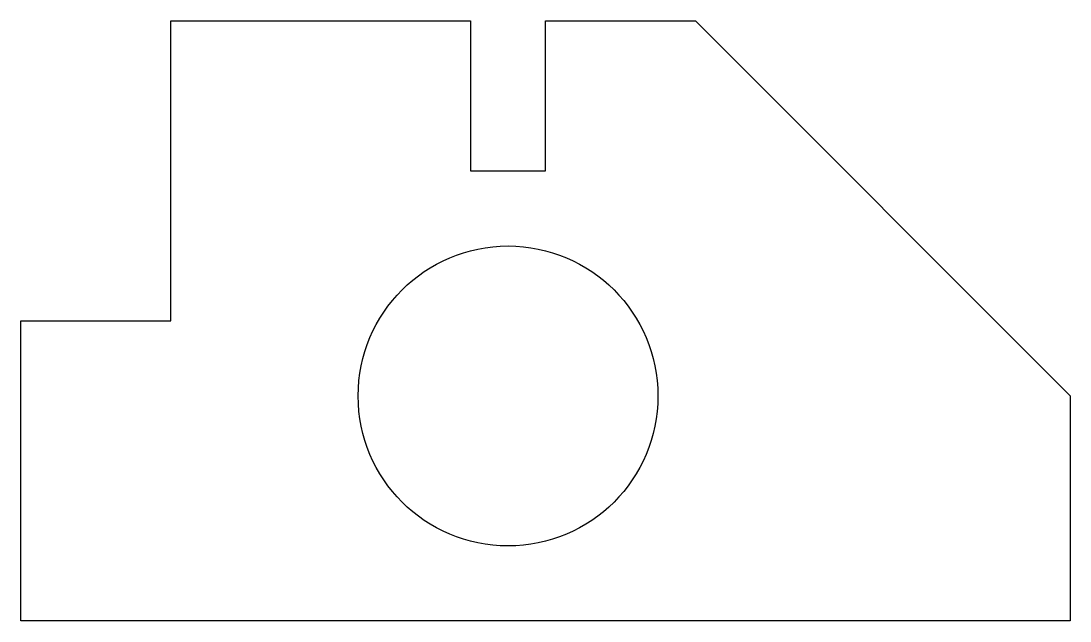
# Model space of a CAD drawing. Header units: inches. Extents: x 1.2 to 71.2, y 0.9 to 40.9.
import ezdxf

# ---------------------------------------------------------------- set-up
doc = ezdxf.new("R2010")
doc.units = ezdxf.units.IN
doc.header["$MEASUREMENT"] = 0

msp = doc.modelspace()

# ---------------------------------------------------------------- linework, layer by layer
for q in [(46.203, 40.918), (71.203, 15.918)]:
    msp.add_line((46.203, 40.918), q)
msp.add_lwpolyline([(71.203, 15.918), (71.203, 0.918), (1.203, 0.918), (1.203, 20.918), (11.203, 20.918), (11.203, 40.918), (31.203, 40.918), (31.203, 30.918), (36.203, 30.918), (36.203, 40.918), (46.203, 40.918)])
msp.add_circle((33.703, 15.918), 10)

doc.saveas('drawing.dxf')
